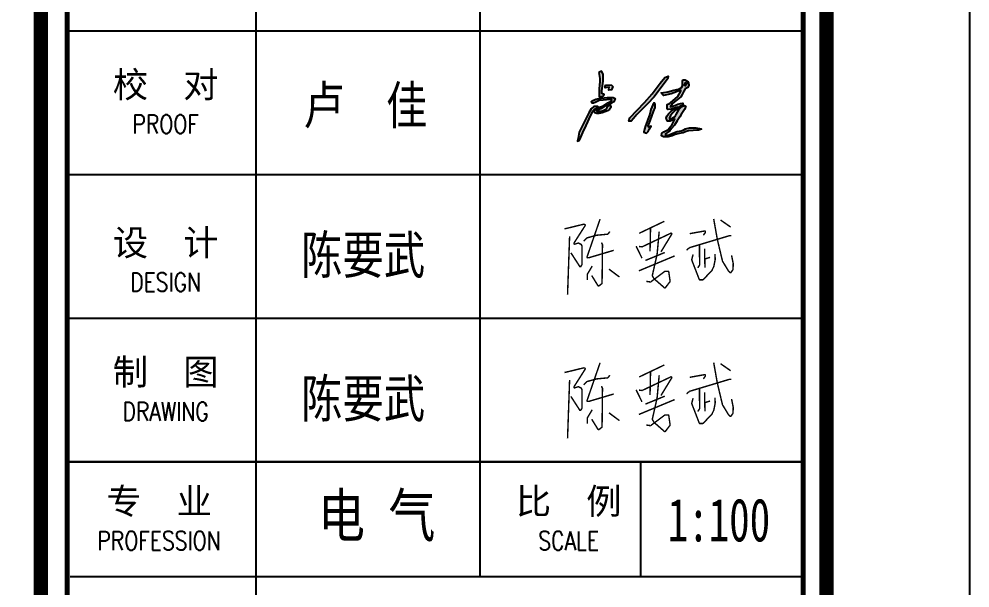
# Model space of a CAD drawing. Extents: x 815029915 to 815825525, y 579155098 to 579748855.
# Drawn here: x 815398472 to 815405096, y 579534132 to 579538092 of the extents above; entities that cross this region are included whole.
import ezdxf
from ezdxf.enums import TextEntityAlignment as Align

# ---------------------------------------------------------------- set-up
doc = ezdxf.new("R2010")
doc.units = 0
doc.header["$LTSCALE"] = 100
doc.header["$MEASUREMENT"] = 0
for name, color, linetype in [('PUB_TITLE', 4, 'Continuous'), ('TK', 7, 'Continuous'), ('TK-TEXT', 4, 'Continuous'), ('ZG-图号', 2, 'Continuous'), ('ZG-图框层', 4, 'Continuous'), ('zm', 1, 'Continuous')]:
    doc.layers.add(name, color=color, linetype=linetype)
doc.layers.add('平面看线', color=175, linetype='Continuous', lineweight=9)
doc.styles.add('-宋体', font='', dxfattribs={"width": 0.8})
doc.styles.add('CCIAD-图框(可变字)', font='', dxfattribs={"width": 0.7})
doc.styles.add('CCIAD-图框(标题项)', font='')
doc.styles.add('基本字体', font='simplex.shx', dxfattribs={"height": 180, "bigfont": 'hztxt.shx'})
doc.styles.get('-宋体').set_extended_font_data('SimSun')
doc.styles.get('CCIAD-图框(可变字)').set_extended_font_data('SimHei')
doc.styles.get('CCIAD-图框(标题项)').set_extended_font_data('SimHei')

# ---------------------------------------------------------------- blocks, each defined once
blk = doc.blocks.new('CCIAD-TK-A0-图签')
at = {"layer": 'TK'}
for p, q in [((1139.265, 121.628), (1139.265, 51.628)), ((1154.858, 121.628), (1154.858, 51.628)), ((1126.117, 81.628), (1177.187, 81.628)), ((1126.117, 81.628), (1177.187, 81.628)), ((1126.117, 71.628), (1177.187, 71.628)), ((1126.117, 71.628), (1177.187, 71.628)), ((1126.117, 61.628), (1177.187, 61.628)), ((1126.117, 61.628), (1177.187, 61.628)), ((1177.187, 51.628), (1126.117, 51.628)), ((1126.117, 51.628), (1177.187, 51.628)), ((1126.117, 51.628), (1177.187, 51.628)), ((1126.317, 51.628), (1177.387, 51.628)), ((1128.317, 51.628), (1177.387, 51.628)), ((1139.265, 51.628), (1139.265, 35.628)), ((1154.858, 51.628), (1154.858, 43.628)), ((1166.049, 51.628), (1166.049, 43.628)), ((1126.317, 43.628), (1177.387, 43.628)), ((1128.317, 43.628), (1177.387, 43.628))]:
    blk.add_line(p, q, dxfattribs=at)
at = {"layer": 'TK', "const_width": 1}
blk.add_lwpolyline([(1124.286, 10.457), (1124.286, 831)], dxfattribs=at)
at = {"layer": 'TK'}
blk.add_lwpolyline([(1124.286, 10.457), (1179, 10.457), (1179, 831)], dxfattribs=at)
at = {"layer": 'TK', "const_width": 0.347}
blk.add_lwpolyline([(1126.117, 185.398), (1177.387, 185.398), (1177.387, 13.253), (1126.117, 13.253)], close=True, dxfattribs=at)
at = {"layer": 'TK', "char_height": 1.8, "attachment_point": 5, "style": '基本字体'}
for s, insert, width in [('{\\fSimHei|b0|i0|c134|p49;校  对\\H1.167x;\\P\\Fsimplex,hztxt|c134;\\H0.6189x;\\W0.8;PROOF }', (1132.976, 76.628), 11.6), ('{\\fSimHei|b0|i0|c134|p49;设  计\\H1.167x;\\P\\Fsimplex,hztxt|c134;\\H0.6189x;\\W0.8;DESIGN }', (1132.976, 65.628), 11.6), ('{\\fSimHei|b0|i0|c134|p49;制  图\\H1.167x;\\P\\Fsimplex,hztxt|c134;\\H0.6189x;\\W0.8;DRAWING\\H1.3846x; }', (1132.976, 56.628), 11.6), ('{\\fSimHei|b0|i0|c134|p49;专  业\\P\\Fsimplex,hztxt|c134;\\H0.7222x;\\W0.8;PROFESSION\\H1.3847x;  }', (1132.517, 47.628), 11.6), ('{\\fSimHei|b0|i0|c134|p49;比  例\\P\\Fsimplex,hztxt|c134;\\H0.7222x;\\W0.8;SCALE }', (1161.049, 47.628), 10)]:
    blk.add_mtext(s, dxfattribs=dict(at, insert=insert, width=width))
blk = doc.blocks.new('gadad23a')
at = {"layer": '平面看线', "const_width": 100}
for points in [[(131775, 116553), (130868, 113925, 0.557185), (130922, 113859), (131024, 113872), (132727, 114378)], [(139687, 116566), (139940, 115144), (140298, 113636, 0.077541), (140304, 113622), (140692, 112978), (140816, 112838, 0.480002), (140894, 112842), (141024, 113023, 0.147817), (141034, 113050), (141049, 113447, 0.05991), (141048, 113459), (140933, 114030)], [(129300, 115871), (130634, 116195, -0.150124), (130663, 116193), (130711, 116175, -0.476931), (130735, 116101), (129958, 114882, 0.703116), (130016, 114807), (130242, 114881, -0.191901), (130279, 114878), (130443, 114800, -0.166898), (130467, 114777), (130516, 114678, -0.116521), (130522, 114655), (130522, 113410, -0.134677), (130515, 113384), (130441, 113260, -0.556571), (130356, 113258), (129742, 114206)], [(130637, 115013), (130859, 115235, -0.129081), (130881, 115248), (131523, 115427), (132286, 115499, 0.194236), (132319, 115516), (132460, 115681)], [(134479, 114648), (134686, 114623, 0.141288), (134714, 114627), (136699, 115567, -0.745112), (136763, 115496), (136015, 114271)], [(137796, 114387), (137992, 114555, -0.104533), (138010, 114565), (140768, 115393, -0.07304), (140783, 115395), (140909, 115395)], [(138021, 115539), (139052, 115724, -0.467135), (139111, 115675), (139111, 115641, -0.160073), (139101, 115611), (138969, 115432)], [(131867, 114919), (131936, 114795, -0.131224), (131942, 114770), (131913, 112094, -0.229929), (131893, 112055), (131700, 111906, -0.444253), (131627, 111919), (131191, 112623)], [(138698, 114771), (138706, 113365, -0.149587), (138697, 113337), (138577, 113157)], [(135747, 114110), (135417, 112637, 0.177164), (135421, 112603), (135517, 112420, 0.093258), (135528, 112406), (136253, 111773, 0.432684), (136325, 111780), (136642, 112193, 0.202276), (136652, 112231), (136559, 112877, 0.372816), (136509, 112920), (136309, 112920, 0.162035), (136279, 112910), (135311, 112185, -0.199079), (135274, 112176), (134997, 112216)], [(138254, 114091), (138160, 113731, 0.156859), (138162, 113700), (138682, 112354, 0.309954), (138729, 112322), (138920, 112322, 0.204533), (138956, 112337), (139554, 112962, 0.079088), (139563, 112975), (139695, 113250, 0.06466), (139699, 113262), (139787, 113719, 0.04851), (139788, 113729), (139786, 114121)], [(131225, 113282), (130897, 112730, 0.134842), (130890, 112705), (130890, 112304)]]:
    blk.add_lwpolyline(points, format="xyb", dxfattribs=at)
for points in [[(134496, 115562), (136247, 116397)], [(135290, 115941), (135254, 114307)], [(140164, 116488), (140870, 115997)], [(129652, 115349), (129508, 111282)], [(135890, 115676), (135747, 114110)], [(134283, 114674), (134692, 113831)], [(134480, 112953), (136969, 113988)], [(134932, 113672), (136284, 114227)], [(139055, 114503), (139079, 113173)], [(139069, 113773), (139433, 113888)], [(132390, 113071), (133122, 112524)]]:
    blk.add_lwpolyline(points, dxfattribs=at)
blk = doc.blocks.new('ll')
at = {"layer": 'ZG-图框层'}
blk.add_lwpolyline([(815136770.1, 579524220), (815255670.1, 579524220), (815255670.1, 579608320), (815136770.1, 579608320)], close=True, dxfattribs=at)

msp = doc.modelspace()

# ---------------------------------------------------------------- hatches: boundary and pattern name
h = msp.add_hatch(color=256)
h.paths.add_polyline_path([(815402606.9, 579537623), (815402599.1, 579537631.4), (815402559.7, 579537634.7), (815402554.2, 579537623.4), (815402555.5, 579537614), (815402564.8, 579537615.3), (815402583, 579537617.5), (815402581, 579537604.6), (815402581, 579537596.5), (815402598.2, 579537598.8), (815402603.7, 579537610.1)])
h.paths.add_polyline_path([(815402546.9, 579537567.8), (815402532.1, 579537574.4), (815402532.1, 579537593.3), (815402540.3, 579537660.8), (815402540.3, 579537707.8), (815402528.8, 579537729.2), (815402511.5, 579537719.3), (815402518.1, 579537679), (815402518.1, 579537658.4), (815402512.3, 579537606.5), (815402512.3, 579537588.4), (815402512.3, 579537567.8), (815402512.3, 579537551.3), (815402537.9, 579537556.3)])
h.paths.add_polyline_path([(815402624, 579537539), (815402611.1, 579537546.8), (815402596.5, 579537546.8), (815402567.5, 579537546.8), (815402525.5, 579537541.6), (815402489.2, 579537533.8), (815402462.8, 579537524), (815402456.6, 579537515.2), (815402464.3, 579537507.4), (815402474.2, 579537507.4), (815402489.2, 579537514.1), (815402513.1, 579537524.5), (815402540.5, 579537527.1), (815402589.8, 579537533.3), (815402601.7, 579537529.7), (815402591.9, 579537518.3), (815402573.7, 579537509.5), (815402538.5, 579537486.7), (815402513.6, 579537478.4), (815402488.2, 579537462.3), (815402475.2, 579537449.4), (815402482, 579537440.5), (815402496.5, 579537434.3), (815402511.5, 579537434.3), (815402534.5, 579537438.9), (815402552, 579537445.7), (815402570.6, 579537453), (815402584.1, 579537462.8), (815402592.9, 579537475.8), (815402595, 579537484.1), (815402587, 579537495.3), (815402580.5, 579537489.3), (815402571.8, 579537481.3), (815402567.5, 579537475.8), (815402558.2, 579537463.9), (815402541.1, 579537455.6), (815402524, 579537451.9), (815402503.7, 579537451.9), (815402497, 579537451.9), (815402501.1, 579537457.6), (815402524, 579537467), (815402543.1, 579537477.9), (815402559.2, 579537487.7), (815402581.2, 579537496.7), (815402594.5, 579537504.3), (815402614.8, 579537515.9), (815402619.9, 579537528.6)])
h.paths.add_polyline_path([(815402503.4, 579537477.3), (815402503.4, 579537484.1), (815402497.5, 579537483), (815402474.7, 579537483.5), (815402457, 579537467.9), (815402439.9, 579537440), (815402394.5, 579537347.7), (815402373.9, 579537305.8), (815402366.3, 579537262.3), (815402362.9, 579537243), (815402374.6, 579537248.2), (815402384.5, 579537269.8), (815402399.2, 579537301.5), (815402422.6, 579537352.2), (815402455.3, 579537422.9), (815402470.2, 579537453.9), (815402481, 579537464.6)])
h.paths.add_polyline_path([(815402894.8, 579537551.6), (815402991.6, 579537678.4), (815402993.3, 579537695.1), (815402969.9, 579537685.9), (815402937.3, 579537645.8), (815402881.4, 579537571.6), (815402828, 579537510.7), (815402726.2, 579537404.8), (815402719.5, 579537380.7), (815402736.2, 579537380.7), (815402751.2, 579537398.9), (815402774.6, 579537427.3), (815402850.5, 579537502.4)])
h.paths.add_polyline_path([(815402902, 579537476), (815402902, 579537497.4), (815402894.7, 579537509.5), (815402886.9, 579537494.3), (815402871.7, 579537463.4), (815402865.4, 579537429.3), (815402849.7, 579537386.9), (815402835.3, 579537348.2), (815402828.7, 579537324.6), (815402823, 579537304.3), (815402842.8, 579537298.4), (815402853.8, 579537308.9), (815402862.8, 579537328.8), (815402873.8, 579537347.6), (815402856.5, 579537338.7), (815402854.4, 579537349.7), (815402868, 579537383.3), (815402891.6, 579537447.7)])
h.paths.add_polyline_path([(815403137.8, 579537631.6), (815403135.7, 579537648.4), (815403127.2, 579537659.5), (815403111.4, 579537670), (815403100.4, 579537670), (815403093, 579537664.7), (815403093, 579537646.3), (815403093, 579537626.9), (815403086.2, 579537615.3), (815403065.4, 579537604.2), (815403033, 579537596.3), (815402990.3, 579537586), (815402960.9, 579537580.9), (815402945.4, 579537578.3), (815402956, 579537565.6), (815402961.2, 579537559.3), (815403013.6, 579537572.5), (815403080.7, 579537596.2), (815403080.7, 579537589.4), (815403061.7, 579537554), (815403010.4, 579537509.6), (815403002.5, 579537504.3), (815402987.1, 579537496.4), (815402987.1, 579537488.5), (815402987.1, 579537468.2), (815402993.5, 579537463.4), (815403015.7, 579537465.5), (815403034.7, 579537472.9), (815403059.6, 579537478.8), (815403045.3, 579537468.7), (815403030.5, 579537462.9), (815403013, 579537449.7), (815402995.6, 579537433.3), (815402983.4, 579537416.4), (815402980.2, 579537403.1), (815402985, 579537391.1), (815402989.3, 579537380.5), (815403007.2, 579537380.5), (815403019.9, 579537385.3), (815403038.9, 579537396.3), (815403030.5, 579537376.3), (815403020.4, 579537357.3), (815403003, 579537336.1), (815402990.8, 579537321.3), (815402962.8, 579537307.1), (815402949.6, 579537297), (815402947, 579537279.1), (815402960.7, 579537272.2), (815402994, 579537272.2), (815403021, 579537279.1), (815403042.7, 579537287.7), (815403070.1, 579537294.4), (815403096.7, 579537300.9), (815403119.8, 579537308.7), (815403135.1, 579537313.8), (815403166.9, 579537317.1), (815403192.2, 579537319.7), (815403204.4, 579537319.7), (815403226.1, 579537326.1), (815403222.4, 579537328.7), (815403185.9, 579537334), (815403141.5, 579537334), (815403114.5, 579537328.7), (815403103.4, 579537321.3), (815403082.8, 579537313.4), (815403056.9, 579537309.7), (815403026.3, 579537298.1), (815402999.8, 579537287), (815402973.6, 579537283.8), (815402973.6, 579537293), (815402987.7, 579537302.8), (815403004.1, 579537314.4), (815403016.7, 579537329.3), (815403037.9, 579537354.1), (815403056.9, 579537384.4), (815403074, 579537411.8), (815403084.7, 579537428.8), (815403106.2, 579537463.1), (815403112.5, 579537474.7), (815403116.2, 579537483.6), (815403105.6, 579537490), (815403088.8, 579537483.1), (815403069.5, 579537464.4), (815403058.5, 579537444.9), (815403048.3, 579537426.8), (815403041.4, 579537414.7), (815403019.8, 579537400.5), (815403003.5, 579537396.3), (815403003.5, 579537404.7), (815403008.8, 579537421.6), (815403026.2, 579537438.9), (815403041.9, 579537454.7), (815403057.2, 579537465.2), (815403066, 579537476.9), (815403083, 579537488.5), (815403096.1, 579537497.5), (815403096.1, 579537506.8), (815403078.8, 579537503.8), (815403060.9, 579537500.6), (815403040.1, 579537489.6), (815403022.5, 579537484.8), (815403008.8, 579537481.2), (815403008.8, 579537484.3), (815403021, 579537502.3), (815403040.8, 579537518.2), (815403058.8, 579537532.7), (815403081.4, 579537550.9), (815403090.2, 579537567.5), (815403102.5, 579537590.6), (815403111.4, 579537607.4), (815403129.3, 579537614.8)])
h.paths.add_polyline_path([(815403110.9, 579537627.5), (815403105.6, 579537632.4), (815403110.6, 579537651.6), (815403118.5, 579537649.3), (815403123.2, 579537642.7)], flags=16)

# ---------------------------------------------------------------- linework, layer by layer
for points in [[(815402511.5, 579537719.3), (815402518.1, 579537679), (815402518.1, 579537658.4), (815402512.3, 579537606.5), (815402512.3, 579537588.4), (815402512.3, 579537567.8), (815402512.3, 579537551.3), (815402537.9, 579537556.3), (815402546.9, 579537567.8), (815402532.1, 579537574.4), (815402532.1, 579537593.3), (815402540.3, 579537660.8), (815402540.3, 579537707.8), (815402528.8, 579537729.2)], [(815402991.6, 579537678.4), (815402894.8, 579537551.6), (815402850.5, 579537502.4), (815402774.6, 579537427.3), (815402751.2, 579537398.9), (815402736.2, 579537380.7), (815402719.5, 579537380.7), (815402726.2, 579537404.8), (815402828, 579537510.7), (815402881.4, 579537571.6), (815402937.3, 579537645.8), (815402969.9, 579537685.9), (815402993.3, 579537695.1)], [(815402960.9, 579537580.9), (815402990.3, 579537586), (815403033, 579537596.3), (815403065.4, 579537604.2), (815403086.2, 579537615.3), (815403093, 579537626.9), (815403093, 579537646.3), (815403093, 579537664.7), (815403100.4, 579537670), (815403111.4, 579537670), (815403127.2, 579537659.5), (815403135.7, 579537648.4), (815403137.8, 579537631.6), (815403129.3, 579537614.8), (815403111.4, 579537607.4), (815403102.5, 579537590.6), (815403090.2, 579537567.5), (815403081.4, 579537550.9), (815403058.8, 579537532.7), (815403040.8, 579537518.2), (815403021, 579537502.3), (815403008.8, 579537484.3), (815403008.8, 579537481.2), (815403022.5, 579537484.8), (815403040.1, 579537489.6), (815403060.9, 579537500.6), (815403078.8, 579537503.8), (815403096.1, 579537506.8), (815403096.1, 579537497.5), (815403083, 579537488.5), (815403066, 579537476.9), (815403057.2, 579537465.2), (815403041.9, 579537454.7), (815403026.2, 579537438.9), (815403008.8, 579537421.6), (815403003.5, 579537404.7), (815403003.5, 579537396.3), (815403019.8, 579537400.5), (815403041.4, 579537414.7), (815403048.3, 579537426.8), (815403058.5, 579537444.9), (815403069.5, 579537464.4), (815403088.8, 579537483.1), (815403105.6, 579537490), (815403116.2, 579537483.6), (815403112.5, 579537474.7), (815403106.2, 579537463.1), (815403084.7, 579537428.8), (815403074, 579537411.8), (815403056.9, 579537384.4), (815403037.9, 579537354.1), (815403016.7, 579537329.3), (815403004.1, 579537314.4), (815402987.7, 579537302.8), (815402973.6, 579537293), (815402973.6, 579537283.8), (815402999.8, 579537287), (815403026.3, 579537298.1), (815403056.9, 579537309.7), (815403082.8, 579537313.4), (815403103.4, 579537321.3), (815403114.5, 579537328.7), (815403141.5, 579537334), (815403185.9, 579537334), (815403222.4, 579537328.7), (815403226.1, 579537326.1), (815403204.4, 579537319.7), (815403192.2, 579537319.7), (815403166.9, 579537317.1), (815403135.1, 579537313.8), (815403119.8, 579537308.7), (815403096.7, 579537300.9), (815403070.1, 579537294.4), (815403042.7, 579537287.7), (815403021, 579537279.1), (815402994, 579537272.2), (815402960.7, 579537272.2), (815402947, 579537279.1), (815402949.6, 579537297), (815402962.8, 579537307.1), (815402990.8, 579537321.3), (815403003, 579537336.1), (815403020.4, 579537357.3), (815403030.5, 579537376.3), (815403038.9, 579537396.3), (815403019.9, 579537385.3), (815403007.2, 579537380.5), (815402989.3, 579537380.5), (815402985, 579537391.1), (815402980.2, 579537403.1), (815402983.4, 579537416.4), (815402995.6, 579537433.3), (815403013, 579537449.7), (815403030.5, 579537462.9), (815403045.3, 579537468.7), (815403059.6, 579537478.8), (815403034.7, 579537472.9), (815403015.7, 579537465.5), (815402993.5, 579537463.4), (815402987.1, 579537468.2), (815402987.1, 579537488.5), (815402987.1, 579537496.4), (815403002.5, 579537504.3), (815403010.4, 579537509.6), (815403061.7, 579537554), (815403080.7, 579537589.4), (815403080.7, 579537596.2), (815403013.6, 579537572.5), (815402961.2, 579537559.3), (815402956, 579537565.6), (815402945.4, 579537578.3)], [(815402559.7, 579537634.7), (815402599.1, 579537631.4), (815402606.9, 579537623), (815402603.7, 579537610.1), (815402598.2, 579537598.8), (815402581, 579537596.5), (815402581, 579537604.6), (815402583, 579537617.5), (815402564.8, 579537615.3), (815402555.5, 579537614), (815402554.2, 579537623.4)], [(815403110.6, 579537651.6), (815403105.6, 579537632.4), (815403110.9, 579537627.5), (815403123.2, 579537642.7), (815403118.5, 579537649.3)], [(815402462.8, 579537524), (815402489.2, 579537533.8), (815402525.5, 579537541.6), (815402567.5, 579537546.8), (815402596.5, 579537546.8), (815402611.1, 579537546.8), (815402624, 579537539), (815402619.9, 579537528.6), (815402614.8, 579537515.9), (815402594.5, 579537504.3), (815402581.2, 579537496.7), (815402559.2, 579537487.7), (815402543.1, 579537477.9), (815402524, 579537467), (815402501.1, 579537457.6), (815402497, 579537451.9), (815402503.7, 579537451.9), (815402524, 579537451.9), (815402541.1, 579537455.6), (815402558.2, 579537463.9), (815402567.5, 579537475.8), (815402571.8, 579537481.3), (815402580.5, 579537489.3), (815402587, 579537495.3), (815402595, 579537484.1), (815402592.9, 579537475.8), (815402584.1, 579537462.8), (815402570.6, 579537453), (815402552, 579537445.7), (815402534.5, 579537438.9), (815402511.5, 579537434.3), (815402496.5, 579537434.3), (815402482, 579537440.5), (815402475.2, 579537449.4), (815402488.2, 579537462.3), (815402513.6, 579537478.4), (815402538.5, 579537486.7), (815402573.7, 579537509.5), (815402591.9, 579537518.3), (815402601.7, 579537529.7), (815402589.8, 579537533.3), (815402540.5, 579537527.1), (815402513.1, 579537524.5), (815402489.2, 579537514.1), (815402474.2, 579537507.4), (815402464.3, 579537507.4), (815402456.6, 579537515.2)], [(815402497.5, 579537483), (815402474.7, 579537483.5), (815402457, 579537467.9), (815402439.9, 579537440), (815402394.5, 579537347.7), (815402373.9, 579537305.8), (815402366.3, 579537262.3), (815402362.9, 579537243), (815402374.6, 579537248.2), (815402384.5, 579537269.8), (815402399.2, 579537301.5), (815402422.6, 579537352.2), (815402455.3, 579537422.9), (815402470.2, 579537453.9), (815402481, 579537464.6), (815402503.4, 579537477.3), (815402503.4, 579537484.1)], [(815402886.9, 579537494.3), (815402871.7, 579537463.4), (815402865.4, 579537429.3), (815402849.7, 579537386.9), (815402835.3, 579537348.2), (815402828.7, 579537324.6), (815402823, 579537304.3), (815402842.8, 579537298.4), (815402853.8, 579537308.9), (815402862.8, 579537328.8), (815402873.8, 579537347.6), (815402856.5, 579537338.7), (815402854.4, 579537349.7), (815402868, 579537383.3), (815402891.6, 579537447.7), (815402902, 579537476), (815402902, 579537497.4), (815402894.7, 579537509.5)]]:
    msp.add_lwpolyline(points, close=True)
at = {"layer": 'ZG-图框层'}
msp.add_lwpolyline([(815286195.5, 579529893.5), (815405095.5, 579529893.5), (815405095.5, 579613993.5), (815286195.5, 579613993.5)], close=True, dxfattribs=at)
at = {"layer": 'ZG-图框层', "const_width": 100}
msp.add_lwpolyline([(815288695.5, 579530893.5), (815404095.5, 579530893.5), (815404095.5, 579612993.5), (815288695.5, 579612993.5)], close=True, dxfattribs=at)

# ---------------------------------------------------------------- block references
at = {"xscale": 0.1, "yscale": 0.1, "zscale": 0.1}
for p in [(815389341.6, 579525044.5), (815389341.6, 579524044.5)]:
    msp.add_blockref('gadad23a', p, dxfattribs=at)
at = {"layer": 'TK', "xscale": 100, "yscale": 100, "zscale": 100}
msp.add_blockref('CCIAD-TK-A0-图签', (815286195.5, 579529847.9), dxfattribs=at)
at = {"layer": 'zm', "color": 1}
msp.add_blockref('ll', (149425.4, 5673.6), dxfattribs=at)

# ---------------------------------------------------------------- texts
at = {"layer": 'PUB_TITLE', "style": 'CCIAD-图框(标题项)', "width": 0.8}
for s, p in [('卢  佳', (815400452.7, 579537360.6)), ('陈要武', (815400436.3, 579536318.4)), ('陈要武', (815400436.3, 579535318.4))]:
    msp.add_text(s, height=264, dxfattribs=at).set_placement(p)
at = {"layer": 'TK-TEXT', "style": 'CCIAD-图框(可变字)', "width": 0.7}
msp.add_attdef('1:100', text='比例', height=300, dxfattribs=at).set_placement((815403346.8, 579534366), align=Align.BOTTOM_CENTER)
at = {"layer": 'ZG-图号', "style": '-宋体', "width": 0.8}
msp.add_text('电 气', height=300, dxfattribs=at).set_placement((815400962.9, 579534643), align=Align.MIDDLE)

doc.saveas('drawing.dxf')
